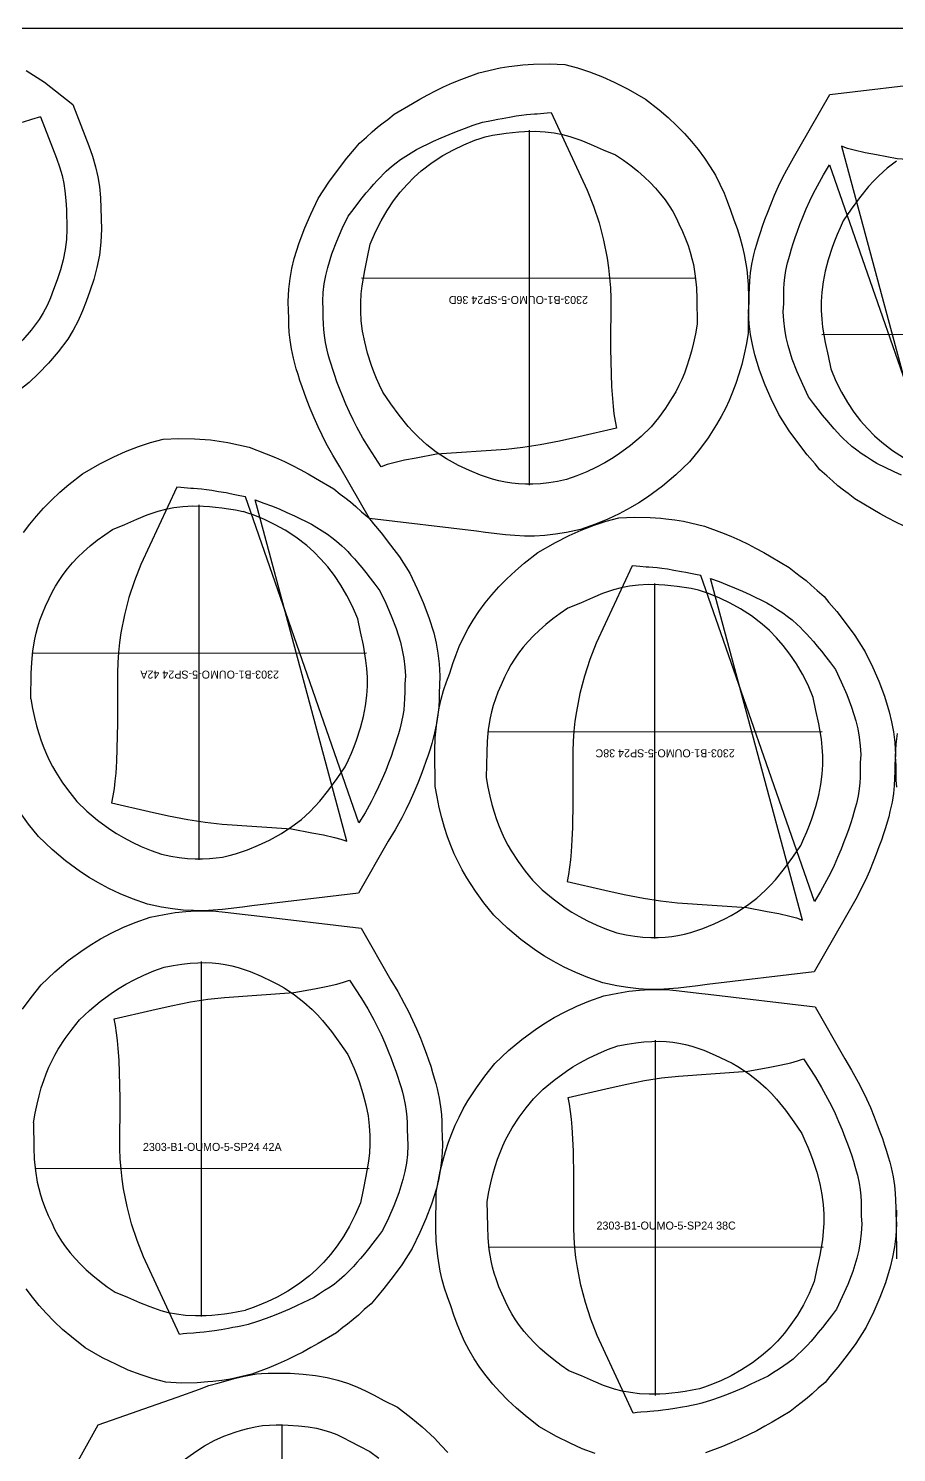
# Model space of a CAD drawing. Header units: centimetres. Extents: x 0 to 378, y 0 to 141.
# Drawn here: x 172.2 to 222.3, y 54.6 to 137 of the extents above; entities that cross this region are included whole.
import ezdxf
from ezdxf.enums import TextEntityAlignment as Align

# ---------------------------------------------------------------- set-up
doc = ezdxf.new("R2010")
doc.units = ezdxf.units.CM

msp = doc.modelspace()

# ---------------------------------------------------------------- linework, layer by layer
at = {"layer": 'T001L001'}
for points in [[(0, 0), (377.680214, 0), (377.680214, 136.999978), (0, 136.999978), (0, 0)], [(172.024037, 134.576818), (173.075597, 133.885938), (174.708817, 132.603238), (175.640997, 130.208018), (175.856897, 129.603498), (176.034697, 128.991358), (176.161697, 128.407158), (176.250597, 127.850898), (176.314097, 127.198118), (176.342037, 126.601218), (176.375057, 125.384558), (176.344577, 124.632718), (176.250597, 123.880878), (176.108357, 123.162058), (175.925477, 122.476258), (175.709577, 121.808238), (175.483517, 121.198638), (175.285397, 120.655078), (175.028857, 120.081038), (174.739297, 119.542558), (174.421797, 119.029478), (173.878237, 118.292878), (173.304197, 117.629938), (172.732697, 117.040658), (172.184057, 116.507258), (171.381417, 115.869718)], [(213.776557, 119.367298), (213.669877, 118.765318), (213.540337, 118.148098), (213.395557, 117.558818), (213.235537, 116.997478), (213.060277, 116.464078), (212.869777, 115.956078), (212.669117, 115.473478), (212.455757, 115.013738), (212.211917, 114.543838), (211.945217, 114.079018), (211.447377, 113.309398), (210.954617, 112.641378), (210.375497, 111.917478), (209.585557, 111.163098), (208.815937, 110.512858), (207.952337, 109.877858), (207.451957, 109.552738), (206.946497, 109.253018), (206.316577, 108.917738), (205.648557, 108.600238), (204.947517, 108.310678), (204.076297, 107.998258), (203.266037, 107.835698), (202.628497, 107.734098), (202.013817, 107.668058), (201.414377, 107.629958), (201.183237, 107.629958), (200.835257, 107.624878), (200.273917, 107.650278), (199.732897, 107.701078), (198.584817, 107.838238), (198.051417, 107.901738), (191.869057, 108.638338), (190.154557, 111.640618), (189.758317, 112.301018), (189.374777, 112.991898), (189.133477, 113.464338), (188.899797, 113.952018), (188.668657, 114.465098), (188.445137, 115.001038), (188.269877, 115.453158), (188.114937, 115.869718), (187.975237, 116.260878), (187.850777, 116.629178), (187.739017, 116.977158), (187.639957, 117.307358), (187.553597, 117.617238), (187.474857, 117.927118), (187.360557, 118.465598), (187.279277, 118.965978), (187.233557, 119.418098), (187.210697, 119.821958), (187.203077, 120.261378), (187.195457, 120.657618), (187.162437, 121.208798), (187.203077, 121.909838), (187.279277, 122.524518), (187.385957, 123.116338), (187.523117, 123.697998), (187.799977, 124.604778), (188.130177, 125.458218), (188.478157, 126.250698), (188.912497, 127.167638), (189.514477, 128.107438), (190.017397, 128.785618), (190.555877, 129.486658), (191.010537, 130.017518), (191.284857, 130.370578), (191.696337, 130.703318), (192.026537, 131.018278), (192.333877, 131.282438), (192.661537, 131.541518), (192.925697, 131.739638), (193.301617, 132.046978), (194.353177, 132.661658), (194.779897, 132.905498), (195.244717, 133.162038), (195.681597, 133.385558), (196.156577, 133.616698), (196.674737, 133.845298), (197.215757, 134.071358), (198.201277, 134.442198), (199.423017, 134.729218), (199.925937, 134.802878), (200.439017, 134.866378), (200.736197, 134.889238), (201.353417, 134.940038), (202.272897, 134.955278), (203.161897, 134.912098), (203.893417, 134.719058), (204.586837, 134.487918), (205.343757, 134.205978), (206.019397, 133.891018), (206.822037, 133.489698), (207.838037, 132.913118), (208.627977, 132.285738), (209.135977, 131.846318), (209.626197, 131.389118), (210.091017, 130.914138), (210.499957, 130.462018), (210.883497, 129.992118), (211.244177, 129.504438), (211.579457, 129.001518), (211.871557, 128.503678), (212.138257, 127.993138), (212.377017, 127.467358), (212.557357, 126.999998), (212.752937, 126.479298), (212.935817, 125.935738), (213.126317, 125.420118), (213.288877, 124.917198), (213.423497, 124.426978), (213.540337, 123.924058), (213.687657, 123.055378), (213.766397, 122.189238), (213.794337, 121.432318), (213.776557, 119.367298)], [(222.780857, 108.206538), (222.305877, 108.435138), (221.868997, 108.661198), (221.406717, 108.915198), (220.979997, 109.161578), (219.928437, 109.776258), (219.549977, 110.081058), (219.288357, 110.281718), (218.960697, 110.540798), (218.653357, 110.802418), (218.320617, 111.119918), (217.909137, 111.452658), (217.634817, 111.805718), (217.182697, 112.336578), (216.641677, 113.037618), (216.138757, 113.715798), (215.539317, 114.653058), (215.104977, 115.569998), (214.754457, 116.362478), (214.426797, 117.218458), (214.149937, 118.122698), (214.010237, 118.706898), (213.903557, 119.298718), (213.829897, 119.913398), (213.789257, 120.611898), (213.822277, 121.165618), (213.827357, 121.561858), (213.834977, 122.001278), (213.857837, 122.405138), (213.906097, 122.857258), (213.984837, 123.357638), (214.101677, 123.896118), (214.177877, 124.203458), (214.264237, 124.515878), (214.363297, 124.846078), (214.475057, 125.194058), (214.599517, 125.562358), (214.739217, 125.953518), (214.896697, 126.370078), (215.071957, 126.822198), (215.295477, 127.358138), (215.524077, 127.868678), (215.760297, 128.358898), (216.001597, 128.828798), (216.385137, 129.522218), (216.778837, 130.182618), (218.493337, 133.184898), (224.678237, 133.921498)], [(172.844457, 131.879338), (172.331377, 131.732018), (171.851317, 131.584698), (171.254417, 131.417058), (170.771817, 131.310378), (170.505117, 131.264658), (170.218097, 131.226558), (169.903137, 131.190998), (169.560237, 131.165598), (169.186857, 131.147818), (168.775377, 131.137658), (168.076877, 131.196078), (167.388537, 131.231638), (166.098218, 131.292598), (165.328598, 131.371338), (164.533578, 131.508498), (163.832538, 131.630418), (163.156898, 131.772658), (162.559998, 131.919978), (161.985958, 132.072378), (161.020758, 132.344158)], [(172.844457, 131.879338), (173.766477, 129.504438), (173.954437, 128.986278), (174.094137, 128.498598), (174.195737, 128.036318), (174.264317, 127.596898), (174.317657, 127.053338), (174.343057, 126.527558), (174.373537, 125.397258), (174.350677, 124.795278), (174.277017, 124.200918), (174.160177, 123.616718), (174.005237, 123.042678), (173.817277, 122.463558), (173.606457, 121.886978), (173.431197, 121.409458), (173.230537, 120.962418), (173.007017, 120.545858), (172.763177, 120.152158), (172.316137, 119.542558), (171.828457, 118.981218), (171.315377, 118.452898), (170.789597, 117.939818)], [(198.412097, 131.571998), (198.727057, 131.638038), (199.016617, 131.696458), (199.285857, 131.752338), (199.534777, 131.798058), (199.974197, 131.876798), (200.347577, 131.937758), (200.667617, 131.980938), (200.944477, 132.013958), (201.190857, 132.036818), (201.416917, 132.054598), (201.569317, 132.067298), (201.947777, 132.095238), (202.153517, 132.113018), (202.379577, 132.138418)], [(202.379577, 132.138418), (204.459837, 127.652778), (204.828137, 126.712978), (205.145637, 125.747778), (205.409797, 124.744478), (205.612997, 123.713238), (205.694277, 123.146818), (205.757777, 122.572778), (205.798417, 121.991118), (205.818737, 121.399298), (205.813657, 118.485918), (205.839057, 116.992398), (205.869537, 116.276118), (205.915257, 115.590318), (205.958437, 115.130578), (206.009237, 114.691158), (206.075277, 114.269518), (206.148937, 113.870738)], [(192.544697, 111.640618), (191.848737, 112.704878), (191.490597, 113.299238), (191.140077, 113.931698), (190.924177, 114.353338), (190.713357, 114.795298), (190.505077, 115.260118), (190.301877, 115.747798), (190.139317, 116.166898), (189.991997, 116.555518), (189.862457, 116.918738), (189.748157, 117.256558), (189.649097, 117.568978), (189.562737, 117.861078), (189.486537, 118.130318), (189.423037, 118.381778), (189.326517, 118.833898), (189.263017, 119.227598), (189.227457, 119.575578), (189.209677, 119.895618), (189.202057, 120.294398), (189.194437, 120.733818), (189.166497, 121.211338), (189.196977, 121.729498), (189.257937, 122.227338), (189.344297, 122.709938), (189.453517, 123.174758), (189.692277, 123.951998), (189.979297, 124.696218), (190.296797, 125.420118), (190.634617, 126.131318), (190.921637, 126.514858), (191.190877, 126.867918), (191.444877, 127.190498), (191.683637, 127.482598), (191.907157, 127.749298), (192.117977, 127.990598), (192.313557, 128.209038), (192.498977, 128.404618), (192.674237, 128.582418), (192.839337, 128.739898), (193.141597, 129.011678), (193.418457, 129.227578), (193.672457, 129.410458), (193.982337, 129.608578), (194.279517, 129.796538), (194.589397, 130.004818), (195.579997, 130.472178), (196.014337, 130.672838), (196.471537, 130.873498), (196.895717, 131.046218), (197.355457, 131.221478), (197.858377, 131.396738), (198.412097, 131.571998)], [(198.551797, 130.736338), (198.981057, 130.820158), (199.387457, 130.888738), (199.776077, 130.944618), (200.146917, 130.987798), (200.497437, 131.020818), (200.835257, 131.041138), (201.457557, 131.048758), (202.026517, 131.020818), (202.544677, 130.957318), (203.022197, 130.865878), (203.461617, 130.751578), (204.096617, 130.535678), (204.685897, 130.289298), (205.381857, 129.981958), (206.100677, 129.689858), (206.550257, 129.379978), (206.979517, 129.062478), (207.385917, 128.734818), (207.769457, 128.394458), (208.097117, 128.079498), (208.406997, 127.754378), (208.694017, 127.421638), (208.960717, 127.076198), (209.191857, 126.743458), (209.402677, 126.403098), (209.595717, 126.050038), (209.765897, 125.689358), (209.969097, 125.252478), (210.144357, 124.833378), (210.291677, 124.437138), (210.413597, 124.053598), (210.515197, 123.687838), (210.599017, 123.334778), (210.710777, 122.666758), (210.771737, 121.996198), (210.797137, 121.351038), (210.822537, 119.890538)], [(201.099417, 131.114798), (201.099417, 110.566198)], [(195.722237, 112.491518), (195.178677, 112.910618), (194.696077, 113.344958), (194.391277, 113.654838), (194.104257, 113.972338), (193.583557, 114.617498), (193.103497, 115.282978), (192.641217, 115.953538), (192.453257, 116.359938), (192.283077, 116.751098), (192.130677, 117.132098), (191.993517, 117.500398), (191.764917, 118.203978), (191.594737, 118.866918), (191.472817, 119.486678), (191.399157, 120.073418), (191.366137, 120.627138), (191.366137, 121.150378), (191.394077, 121.640598), (191.444877, 122.110498), (191.594737, 122.994418), (191.759837, 123.769118), (191.917317, 124.520958), (192.217037, 125.224538), (192.542157, 125.877318), (192.892677, 126.474218), (193.260977, 127.020318), (193.644517, 127.520698), (194.043297, 127.975358), (194.452237, 128.386838), (194.868797, 128.757678), (195.491097, 129.237738), (196.113397, 129.644138), (196.725537, 129.984498), (197.317357, 130.266438), (197.962517, 130.530598), (198.264777, 130.639818), (198.551797, 130.736338)], [(232.775757, 127.949958), (230.598977, 128.450338), (229.478837, 128.699258), (228.363777, 128.920238), (227.370637, 129.077718), (226.392737, 129.184398), (222.379537, 129.458718), (221.195897, 129.682238), (220.525337, 129.811778), (219.897957, 129.954018), (219.511877, 130.060698), (219.168977, 130.180078)], [(219.168977, 130.180078), (224.482657, 110.426498)], [(222.638617, 111.150398), (222.204277, 111.351058), (221.213677, 111.818418), (220.906337, 112.026698), (220.606617, 112.212118), (220.299277, 112.412778), (220.042737, 112.593118), (219.768417, 112.811558), (219.463617, 113.080798), (219.298517, 113.240818), (219.123257, 113.416078), (218.940377, 113.614198), (218.742257, 113.832638), (218.531437, 114.073938), (218.310457, 114.338098), (218.071697, 114.632738), (217.817697, 114.955318), (217.548457, 115.305838), (217.258897, 115.691918), (216.923617, 116.403118), (216.603577, 117.124478), (216.319097, 117.871238), (216.080337, 118.648478), (215.971117, 119.113298), (215.882217, 119.595898), (215.823797, 120.093738), (215.790777, 120.611898), (215.821257, 121.089418), (215.828877, 121.528838), (215.833957, 121.927618), (215.851737, 122.245118), (215.889837, 122.595638), (215.950797, 122.989338), (216.049857, 123.441458), (216.113357, 123.692918), (216.187017, 123.962158), (216.273377, 124.254258), (216.374977, 124.566678), (216.489277, 124.904498), (216.618817, 125.267718), (216.763597, 125.656338), (216.926157, 126.075438), (217.129357, 126.563118), (217.337637, 127.027938), (217.550997, 127.467358), (217.766897, 127.888998), (218.117417, 128.523998), (218.475557, 129.118358), (225.038917, 110.251238)], [(222.346517, 129.329178), (221.805497, 128.912618), (221.322897, 128.478278), (221.015557, 128.168398), (220.731077, 127.850898), (220.210377, 127.205738), (219.727777, 126.540258), (219.268037, 125.869698), (219.080077, 125.463298), (218.909897, 125.069598), (218.754957, 124.688598), (218.617797, 124.320298), (218.391737, 123.616718), (218.219017, 122.956318), (218.099637, 122.334018), (218.023437, 121.749818), (217.990417, 121.196098), (217.990417, 120.672858), (218.018357, 120.182638), (218.071697, 119.712738), (218.221557, 118.828818), (218.386657, 118.054118), (218.541597, 117.302278), (218.841317, 116.596158), (219.168977, 115.945918), (219.516957, 115.349018), (219.885257, 114.802918), (220.271337, 114.302538), (220.670117, 113.847878), (221.076517, 113.436398), (221.493077, 113.065558), (222.117917, 112.582958), (222.740217, 112.176558)], [(210.738717, 122.524518), (191.404237, 122.544838)], [(210.822537, 119.890538), (210.723477, 119.334278), (210.614257, 118.816118), (210.494877, 118.330978), (210.365337, 117.876318), (210.228177, 117.452138), (210.078317, 117.055898), (209.923377, 116.685058), (209.760817, 116.337078), (209.575397, 115.976398), (209.382357, 115.638578), (208.981037, 115.018818), (208.574637, 114.467638), (208.158077, 113.946938), (207.581497, 113.395758), (206.959197, 112.869978), (206.247997, 112.349278), (205.869537, 112.102898), (205.473297, 111.866678), (204.965297, 111.597438), (204.431897, 111.343438), (203.868017, 111.109758), (203.268577, 110.896398), (202.737717, 110.787178), (202.234797, 110.708438), (201.759817, 110.657638), (201.310237, 110.629698), (200.886057, 110.627158), (200.482197, 110.644938), (200.101197, 110.680498), (199.735437, 110.736378), (199.351897, 110.815118), (198.986137, 110.911638), (198.295257, 111.145318), (197.647557, 111.419638), (197.020177, 111.714278), (196.664577, 111.899698), (196.331837, 112.092738), (195.722237, 112.491518)], [(237.362996, 119.298718), (218.028517, 119.278398)], [(206.148937, 113.870738), (203.974697, 113.372898), (202.852017, 113.123978), (201.739497, 112.902998), (200.743817, 112.742978), (199.768457, 112.638838), (195.755257, 112.361978), (194.571617, 112.140998), (193.901057, 112.011458), (193.271137, 111.869218), (192.887597, 111.762538), (192.544697, 111.640618)], [(171.866557, 107.825538), (172.227237, 108.313218), (172.613317, 108.780578), (173.019717, 109.235238), (173.484537, 109.710218), (173.974757, 110.167418), (174.485297, 110.606838), (175.272697, 111.231678), (176.288697, 111.808258), (177.091337, 112.209578), (177.766977, 112.524538), (178.523897, 112.806478), (179.217317, 113.040158), (179.948837, 113.230658), (180.837837, 113.276378), (181.757317, 113.258598), (182.374537, 113.210338), (182.671717, 113.187478), (183.184797, 113.123978), (183.687717, 113.047778), (184.909457, 112.763298), (185.894977, 112.389918), (186.435997, 112.166398), (186.954157, 111.935258), (187.429137, 111.706658), (187.866017, 111.480598), (188.330837, 111.226598), (188.757557, 110.980218), (189.809117, 110.365538), (190.185037, 110.060738), (190.449197, 109.860078), (190.776857, 109.603538), (191.084197, 109.339378), (191.416937, 109.024418), (191.825877, 108.691678), (192.102737, 108.338618), (192.554857, 107.805218), (193.093337, 107.104178), (193.598797, 106.425998), (194.198237, 105.488738), (194.632577, 104.571798), (194.980557, 103.779318), (195.310757, 102.923338), (195.587617, 102.019098), (195.724777, 101.437438), (195.831457, 100.845618), (195.907657, 100.228398), (195.948297, 99.529899), (195.915277, 98.976179), (195.907657, 98.579939), (195.900037, 98.140519), (195.877177, 97.736659), (195.831457, 97.284539), (195.750177, 96.786699), (195.635877, 96.245679), (195.557137, 95.938339), (195.470777, 95.625919), (195.371717, 95.295719), (195.262497, 94.947739), (195.135497, 94.579439), (194.995797, 94.188279), (194.840857, 93.774259), (194.665597, 93.319599), (194.442077, 92.783659), (194.210937, 92.273119), (193.977257, 91.782899), (193.735957, 91.312999), (193.352417, 90.619579), (192.956177, 89.961719), (191.241677, 86.956899), (185.059317, 86.222839), (184.525917, 86.159339), (183.377837, 86.022179), (182.836817, 85.968839), (182.275477, 85.945979), (181.927497, 85.948519), (181.696357, 85.951059), (181.099457, 85.986619), (180.482237, 86.055199), (179.847237, 86.154259), (179.034437, 86.316819), (178.163217, 86.629239), (177.462177, 86.921339), (176.794157, 87.236299), (176.164237, 87.574119), (175.658777, 87.873839), (175.158397, 88.198959), (174.294797, 88.831419), (173.525177, 89.481659), (172.735237, 90.236039), (172.156117, 90.959939), (171.663357, 91.630499)], [(180.731157, 110.459518), (178.650897, 105.973878), (178.282597, 105.031538), (177.965097, 104.068878), (177.700937, 103.063038), (177.497737, 102.031798), (177.416457, 101.467918), (177.355497, 100.893878), (177.312317, 100.309678), (177.291997, 99.717859), (177.297077, 96.807019), (177.271677, 95.313499), (177.241197, 94.597219), (177.195477, 93.908879), (177.152297, 93.451679), (177.101497, 93.009719), (177.037997, 92.590619), (176.961797, 92.191839)], [(184.698637, 109.893098), (184.383677, 109.959138), (184.094117, 110.017558), (183.824877, 110.070898), (183.575957, 110.119158), (183.136537, 110.195358), (182.763157, 110.256318), (182.443117, 110.302038), (182.166257, 110.332518), (181.919877, 110.357918), (181.693817, 110.375698), (181.541417, 110.385858), (181.162957, 110.413798), (180.957217, 110.434118), (180.731157, 110.459518)], [(190.566037, 89.961719), (185.252357, 109.715298), (185.755277, 109.540038), (186.215017, 109.367318), (186.639197, 109.194598), (187.096397, 108.991398), (187.530737, 108.790738), (188.523877, 108.323378), (188.831217, 108.117638), (189.128397, 107.929678), (189.438277, 107.729018), (189.692277, 107.548678), (189.969137, 107.330238), (190.271397, 107.060998), (190.436497, 106.900978), (190.611757, 106.725718), (190.797177, 106.530138), (190.995297, 106.311698), (191.203577, 106.070398), (191.427097, 105.803698), (191.665857, 105.509058), (191.919857, 105.189018), (192.189097, 104.835958), (192.476117, 104.449878), (192.813937, 103.741218), (193.131437, 103.017318), (193.418457, 102.270558), (193.657217, 101.495858), (193.766437, 101.028498), (193.852797, 100.545898), (193.913757, 100.048058), (193.944237, 99.529899), (193.916297, 99.054919), (193.908677, 98.615499), (193.901057, 98.214179), (193.883277, 97.896679), (193.847717, 97.546159), (193.784217, 97.152459), (193.687697, 96.700339), (193.624197, 96.448879), (193.550537, 96.179639), (193.461637, 95.887539), (193.362577, 95.575119), (193.248277, 95.237299), (193.118737, 94.876619), (192.971417, 94.485459), (192.808857, 94.066359), (192.605657, 93.578679), (192.397377, 93.116399), (192.186557, 92.674439), (191.970657, 92.252799), (191.620137, 91.620339), (191.261997, 91.023439), (184.698637, 109.893098)], [(172.288197, 98.209099), (172.316137, 99.669599), (172.338997, 100.314758), (172.399957, 100.987858), (172.514257, 101.655878), (172.595537, 102.008938), (172.697137, 102.374698), (172.819057, 102.755698), (172.968917, 103.154478), (173.141637, 103.571038), (173.344837, 104.007918), (173.517557, 104.371138), (173.708057, 104.721658), (173.918877, 105.064558), (174.150017, 105.397298), (174.416717, 105.740198), (174.706277, 106.075478), (175.013617, 106.400598), (175.341277, 106.715558), (175.724817, 107.053378), (176.131217, 107.381038), (176.560477, 107.701078), (177.010057, 108.008418), (177.728877, 108.300518), (178.424837, 108.610398), (179.014117, 108.854238), (179.649117, 109.070138), (180.088537, 109.186978), (180.566057, 109.278418), (181.084217, 109.339378), (181.653177, 109.369858), (182.275477, 109.359698), (182.613297, 109.339378), (182.963817, 109.308898), (183.334657, 109.265718), (183.723277, 109.209838), (184.129677, 109.141258), (184.558937, 109.057438)], [(182.011317, 109.433358), (182.011317, 88.887299)], [(187.388497, 90.812619), (187.932057, 91.229179), (188.414657, 91.663519), (188.719457, 91.975939), (189.006477, 92.290899), (189.527177, 92.938599), (190.007237, 93.601539), (190.469517, 94.272099), (190.657477, 94.678499), (190.827657, 95.072199), (190.980057, 95.453199), (191.117217, 95.821499), (191.345817, 96.525079), (191.515997, 97.185479), (191.637917, 97.807779), (191.711577, 98.391979), (191.747137, 98.945699), (191.747137, 99.468939), (191.716657, 99.961698), (191.665857, 100.429058), (191.515997, 101.315518), (191.350897, 102.087678), (191.195957, 102.839518), (190.893697, 103.545638), (190.568577, 104.195878), (190.218057, 104.792778), (189.849757, 105.341418), (189.466217, 105.839258), (189.067437, 106.293918), (188.658497, 106.705398), (188.244477, 107.076238), (187.619637, 107.558838), (186.997337, 107.965238), (186.385197, 108.305598), (185.793377, 108.584998), (185.148217, 108.849158), (184.845957, 108.958378), (184.558937, 109.057438)], [(195.668897, 93.134179), (195.648577, 95.199199), (195.676517, 95.956119), (195.757797, 96.822259), (195.902577, 97.690939), (196.019417, 98.193859), (196.156577, 98.684079), (196.319137, 99.186999), (196.509637, 99.702619), (196.692517, 100.246178), (196.885557, 100.766878), (197.065897, 101.234238), (197.304657, 101.760018), (197.571357, 102.270558), (197.865997, 102.768398), (198.201277, 103.271318), (198.561957, 103.758998), (198.945497, 104.228898), (199.351897, 104.681018), (199.819257, 105.155998), (200.309477, 105.613198), (200.817477, 106.052618), (201.607417, 106.679998), (202.623417, 107.256578), (203.426057, 107.657898), (204.101697, 107.972858), (204.858617, 108.254798), (205.552037, 108.485938), (206.281017, 108.678978), (207.172557, 108.722158), (208.092037, 108.706918), (208.709257, 108.656118), (209.006437, 108.633258), (209.519517, 108.569758), (210.022437, 108.496098), (211.244177, 108.209078), (212.227157, 107.838238), (212.770717, 107.612178), (213.288877, 107.383578), (213.763857, 107.152438), (214.200737, 106.928918), (214.665557, 106.672378), (215.089737, 106.428538), (216.141297, 105.813858), (216.519757, 105.506518), (216.781377, 105.308398), (217.111577, 105.049318), (217.418917, 104.785158), (217.749117, 104.470198), (218.160597, 104.137458), (218.434917, 103.784398), (218.889577, 103.253538), (219.428057, 102.552498), (219.930977, 101.874318), (220.532957, 100.934518), (220.967297, 100.017578), (221.315277, 99.225099), (221.642937, 98.371659), (221.922337, 97.464879), (222.059497, 96.883219), (222.166177, 96.291399), (222.239837, 95.676719), (222.283017, 94.975679), (222.247457, 94.424499), (222.242377, 94.028259), (222.234757, 93.588839), (222.211897, 93.184979), (222.163637, 92.732859), (222.084897, 92.232479), (221.968057, 91.693999), (221.891857, 91.384119), (221.805497, 91.074239), (221.706437, 90.744039), (221.594677, 90.396059), (221.470217, 90.027759), (221.330517, 89.636599), (221.175577, 89.220039), (220.997777, 88.767919), (220.774257, 88.231979), (220.545657, 87.718899), (220.309437, 87.231219), (220.068137, 86.758779), (219.687137, 86.067899), (219.290897, 85.407499), (217.576397, 82.405219), (211.391497, 81.668619), (210.860637, 81.605119), (209.712557, 81.467959), (209.171537, 81.417159), (208.610197, 81.391759), (208.259677, 81.396839), (208.031077, 81.396839), (207.431637, 81.434939), (206.814417, 81.500979), (206.179417, 81.602579), (205.369157, 81.765139), (204.495397, 82.077559), (203.794357, 82.367119), (203.128877, 82.684619), (202.498957, 83.019899), (201.993497, 83.319619), (201.493117, 83.644739), (200.626977, 84.279739), (199.857357, 84.929979), (199.067417, 85.684359), (198.490837, 86.408259), (197.995537, 87.076279), (197.497697, 87.845899), (197.230997, 88.310719), (196.989697, 88.780619), (196.776337, 89.240359), (196.573137, 89.722959), (196.385177, 90.230959), (196.209917, 90.764359), (196.049897, 91.325699), (195.905117, 91.914979), (195.775577, 92.532199), (195.668897, 93.134179)], [(207.065877, 105.905298), (204.983077, 101.419658), (204.617317, 100.479858), (204.299817, 99.514659), (204.035657, 98.511359), (203.832457, 97.480119), (203.751177, 96.913699), (203.687677, 96.339659), (203.647037, 95.757999), (203.626717, 95.166179), (203.631797, 92.252799), (203.606397, 90.759279), (203.575917, 90.042999), (203.530197, 89.357199), (203.487017, 88.897459), (203.433677, 88.458039), (203.370177, 88.036399), (203.293977, 87.637619)], [(211.030817, 105.338878), (210.718397, 105.404918), (210.426297, 105.463338), (210.159597, 105.519218), (209.910677, 105.564938), (209.471257, 105.643678), (209.097877, 105.704638), (208.777837, 105.747818), (208.500977, 105.780838), (208.254597, 105.803698), (208.028537, 105.821478), (207.873597, 105.834178), (207.497677, 105.862118), (207.291937, 105.879898), (207.065877, 105.905298)], [(210.893657, 104.503218), (210.464397, 104.587038), (210.057997, 104.655618), (209.669377, 104.711498), (209.298537, 104.754678), (208.945477, 104.787698), (208.610197, 104.808018), (207.985357, 104.815638), (207.418937, 104.787698), (206.898237, 104.724198), (206.423257, 104.632758), (205.981297, 104.518458), (205.348837, 104.302558), (204.757017, 104.056178), (204.063597, 103.748838), (203.342237, 103.456738), (202.892657, 103.146858), (202.465937, 102.829358), (202.059537, 102.501698), (201.673457, 102.161338), (201.345797, 101.846378), (201.038457, 101.521258), (200.751437, 101.188518), (200.484737, 100.843078), (200.253597, 100.510338), (200.042777, 100.169978), (199.849737, 99.816919), (199.679557, 99.456239), (199.476357, 99.019359), (199.301097, 98.600259), (199.153777, 98.204019), (199.029317, 97.820479), (198.927717, 97.454719), (198.846437, 97.101659), (198.734677, 96.433639), (198.671177, 95.763079), (198.648317, 95.117919), (198.622917, 93.657419)], [(208.346037, 104.881678), (208.346037, 84.333079)], [(216.900757, 85.407499), (211.587077, 105.163618), (212.089997, 104.988358), (212.549737, 104.813098), (212.971377, 104.640378), (213.431117, 104.439718), (213.865457, 104.239058), (214.856057, 103.771698), (215.165937, 103.563418), (215.463117, 103.375458), (215.770457, 103.177338), (216.026997, 102.994458), (216.303857, 102.778558), (216.606117, 102.506778), (216.771217, 102.349298), (216.946477, 102.171498), (217.131897, 101.975918), (217.327477, 101.757478), (217.538297, 101.516178), (217.761817, 101.249478), (217.998037, 100.957378), (218.252037, 100.634798), (218.523817, 100.281738), (218.810837, 99.898198), (219.146117, 99.186999), (219.466157, 98.463099), (219.750637, 97.718879), (219.989397, 96.941639), (220.101157, 96.476819), (220.187517, 95.994219), (220.248477, 95.496379), (220.278957, 94.978219), (220.248477, 94.500699), (220.243397, 94.061279), (220.235777, 93.662499), (220.217997, 93.342459), (220.179897, 92.994479), (220.118937, 92.600779), (220.022417, 92.148659), (219.958917, 91.897199), (219.882717, 91.627959), (219.796357, 91.335859), (219.694757, 91.023439), (219.580457, 90.685619), (219.450917, 90.322399), (219.306137, 89.933779), (219.143577, 89.514679), (218.940377, 89.026999), (218.732097, 88.562179), (218.518737, 88.120219), (218.302837, 87.698579), (217.952317, 87.066119), (217.596717, 86.471759), (211.030817, 105.338878)], [(213.723217, 86.258399), (214.264237, 86.677499), (214.746837, 87.111839), (215.054177, 87.421719), (215.338657, 87.739219), (215.861897, 88.384379), (216.341957, 89.049859), (216.804237, 89.720419), (216.992197, 90.126819), (217.162377, 90.517979), (217.314777, 90.898979), (217.451937, 91.267279), (217.680537, 91.970859), (217.850717, 92.633799), (217.970097, 93.253559), (218.046297, 93.840299), (218.079317, 94.394019), (218.079317, 94.917259), (218.051377, 95.407479), (218.000577, 95.877379), (217.848177, 96.761299), (217.683077, 97.535999), (217.528137, 98.287839), (217.228417, 98.991419), (216.900757, 99.644199), (216.552777, 100.241098), (216.184477, 100.787198), (215.798397, 101.287578), (215.402157, 101.742238), (214.993217, 102.153718), (214.576657, 102.524558), (213.954357, 103.004618), (213.329517, 103.411018), (212.719917, 103.751378), (212.128097, 104.033318), (211.480397, 104.297478), (211.178137, 104.406698), (210.893657, 104.503218)], [(172.372017, 100.845618), (191.706497, 100.865938)], [(172.288197, 98.209099), (172.387257, 97.655379), (172.496477, 97.134679), (172.615857, 96.649539), (172.745397, 96.197419), (172.885097, 95.773239), (173.032417, 95.376999), (173.187357, 95.003619), (173.349917, 94.655639), (173.535337, 94.297499), (173.728377, 93.959679), (174.129697, 93.339919), (174.536097, 92.788739), (174.952657, 92.265499), (175.531777, 91.714319), (176.151537, 91.191079), (176.862737, 90.667839), (177.241197, 90.423999), (177.639977, 90.187779), (178.145437, 89.915999), (178.678837, 89.664539), (179.242717, 89.428319), (179.842157, 89.214959), (180.375557, 89.108279), (180.875937, 89.029539), (181.350917, 88.976199), (181.800497, 88.950799), (182.224677, 88.945719), (182.628537, 88.963499), (183.009537, 89.001599), (183.375297, 89.054939), (183.758837, 89.133679), (184.124597, 89.230199), (184.815477, 89.466419), (185.463177, 89.740739), (186.090557, 90.035379), (186.446157, 90.220799), (186.778897, 90.413839), (187.388497, 90.812619)], [(198.706737, 96.291399), (218.041217, 96.311719)], [(222.354137, 93.090999), (222.331277, 93.494859), (222.323657, 93.934279), (222.316037, 94.330519), (222.283017, 94.884239), (222.323657, 95.582739), (222.399857, 96.197419)], [(198.622917, 93.657419), (198.719437, 93.101159), (198.828657, 92.582999), (198.950577, 92.097859), (199.080117, 91.643199), (199.217277, 91.219019), (199.364597, 90.822779), (199.519537, 90.451939), (199.682097, 90.103959), (199.867517, 89.743279), (200.060557, 89.405459), (200.461877, 88.785699), (200.870817, 88.234519), (201.287377, 87.713819), (201.863957, 87.162639), (202.486257, 86.636859), (203.194917, 86.116159), (203.575917, 85.869779), (203.972157, 85.633559), (204.477617, 85.364319), (205.013557, 85.110319), (205.577437, 84.876639), (206.176877, 84.663279), (206.707737, 84.554059), (207.210657, 84.475319), (207.685637, 84.424519), (208.135217, 84.396579), (208.559397, 84.394039), (208.963257, 84.411819), (209.344257, 84.447379), (209.707477, 84.503259), (210.093557, 84.581999), (210.459317, 84.678519), (211.150197, 84.912199), (211.797897, 85.186519), (212.422737, 85.481159), (212.778337, 85.666579), (213.113617, 85.859619), (213.723217, 86.258399)], [(176.961797, 92.191839), (179.136037, 91.693999), (180.258717, 91.442539), (181.371237, 91.221559), (182.366917, 91.064079), (183.344817, 90.957399), (187.355477, 90.683079), (188.539117, 90.459559), (189.209677, 90.330019), (189.839597, 90.187779), (190.223137, 90.081099), (190.566037, 89.961719)], [(203.293977, 87.637619), (205.470757, 87.139779), (206.593437, 86.890859), (207.705957, 86.669879), (208.699097, 86.509859), (209.676997, 86.405719), (213.690197, 86.128859), (214.873837, 85.907879), (215.544397, 85.778339), (216.174317, 85.636099), (216.557857, 85.529419), (216.900757, 85.407499)], [(171.813217, 80.258919), (172.308517, 80.929479), (172.885097, 81.653379), (173.675037, 82.407759), (174.444657, 83.057999), (175.308257, 83.690459), (175.808637, 84.015579), (176.314097, 84.317839), (176.944017, 84.653119), (177.612037, 84.968079), (178.313077, 85.260179), (179.184297, 85.572599), (179.997097, 85.735159), (180.632097, 85.834219), (181.249317, 85.902799), (181.846217, 85.938359), (182.077357, 85.940899), (182.425337, 85.943439), (182.986677, 85.920579), (183.527697, 85.867239), (184.678317, 85.730079), (185.209177, 85.669119), (191.391537, 84.932519), (193.106037, 81.930239), (193.502277, 81.269839), (193.885817, 80.576419), (194.127117, 80.106519), (194.360797, 79.616299), (194.591937, 79.105759), (194.815457, 78.569819), (194.990717, 78.117699), (195.145657, 77.701139), (195.285357, 77.309979), (195.412357, 76.941679), (195.524117, 76.593699), (195.620637, 76.263499), (195.706997, 75.951079), (195.785737, 75.643739), (195.902577, 75.105259), (195.981317, 74.604879), (196.027037, 74.152759), (196.049897, 73.748899), (196.057517, 73.309479), (196.065137, 72.913239), (196.098157, 72.359519), (196.057517, 71.661019), (195.981317, 71.046339), (195.874637, 70.454519), (195.737477, 69.870319), (195.460617, 68.966079), (195.132957, 68.110099), (194.782437, 67.317619), (194.348097, 66.400679), (193.748657, 65.463419), (193.243197, 64.785239), (192.704717, 64.084199), (192.252597, 63.553339), (191.975737, 63.200279), (191.566797, 62.867539), (191.234057, 62.550039), (190.926717, 62.288419), (190.599057, 62.029339), (190.334897, 61.828679), (189.958977, 61.523879), (188.907417, 60.909199), (188.480697, 60.662819), (188.018417, 60.408819), (187.578997, 60.182759), (187.104017, 59.954159), (186.588397, 59.723019), (186.044837, 59.499499), (185.059317, 59.126119), (183.840117, 58.841639), (183.334657, 58.765439), (182.821577, 58.704479), (182.524397, 58.679079), (181.907177, 58.630819), (180.987697, 58.615579), (180.098697, 58.658759), (179.367177, 58.849259), (178.673757, 59.082939), (177.919377, 59.364879), (177.241197, 59.679839), (176.438557, 60.081159), (175.422557, 60.657739), (174.635157, 61.285119), (174.124617, 61.721999), (173.634397, 62.179199), (173.169577, 62.656719), (172.763177, 63.108839), (172.379637, 63.578739), (172.016417, 64.066419)], [(172.438057, 73.680319), (172.537117, 74.234039), (172.646337, 74.754739), (172.765717, 75.239879), (172.895257, 75.691999), (173.034957, 76.116179), (173.182277, 76.512419), (173.337217, 76.885799), (173.499777, 77.233779), (173.685197, 77.594459), (173.878237, 77.929739), (174.279557, 78.549499), (174.685957, 79.100679), (175.102517, 79.623919), (175.681637, 80.175099), (176.301397, 80.700879), (177.012597, 81.221579), (177.391057, 81.467959), (177.789837, 81.704179), (178.295297, 81.973419), (178.828697, 82.224879), (179.395117, 82.461099), (179.992017, 82.674459), (180.525417, 82.781139), (181.025797, 82.859879), (181.500777, 82.913219), (181.950357, 82.938619), (182.374537, 82.943699), (182.778397, 82.925919), (183.161937, 82.890359), (183.525157, 82.834479), (183.908697, 82.755739), (184.276997, 82.659219), (184.965337, 82.422999), (185.613037, 82.151219), (186.240417, 81.856579), (186.596017, 81.668619), (186.928757, 81.478119), (187.540897, 81.076799)], [(182.163717, 62.456059), (182.163717, 83.002119)], [(177.111657, 79.697579), (179.285897, 80.197959), (180.408577, 80.446879), (181.521097, 80.667859), (182.516777, 80.825339), (183.494677, 80.932019), (187.505337, 81.206339), (188.688977, 81.429859), (189.359537, 81.559399), (189.989457, 81.701639), (190.372997, 81.808319), (190.715897, 81.927699)], [(190.715897, 81.927699), (191.411857, 80.865979), (191.769997, 80.271619), (192.120517, 79.636619), (192.336417, 79.214979), (192.547237, 78.775559), (192.755517, 78.310739), (192.958717, 77.823059), (193.121277, 77.403959), (193.268597, 77.015339), (193.398137, 76.652119), (193.512437, 76.314299), (193.611497, 76.001879), (193.700397, 75.709779), (193.774057, 75.440539), (193.837557, 75.189079), (193.934077, 74.736959), (193.997577, 74.343259), (194.033137, 73.992739), (194.050917, 73.675239), (194.058537, 73.276459), (194.066157, 72.837039), (194.094097, 72.359519), (194.063617, 71.841359), (194.002657, 71.343519), (193.916297, 70.860919), (193.807077, 70.396099), (193.568317, 69.618859), (193.281297, 68.872099), (192.963797, 68.150739), (192.625977, 67.439539), (192.338957, 67.053459), (192.069717, 66.702939), (191.815717, 66.380359), (191.576957, 66.085719), (191.353437, 65.821559), (191.145157, 65.580259), (190.947037, 65.361819), (190.761617, 65.163699), (190.586357, 64.988439), (190.423797, 64.828419), (190.118997, 64.559179), (189.842137, 64.340739), (189.588137, 64.160399), (189.278257, 63.959739), (188.981077, 63.774319), (188.673737, 63.566039), (187.680597, 63.098679), (187.246257, 62.898019), (186.789057, 62.697359), (186.364877, 62.522099), (185.905137, 62.349379), (185.402217, 62.174119), (184.848497, 61.998859)], [(187.540897, 81.076799), (188.081917, 80.660239), (188.564517, 80.225899), (188.869317, 79.916019), (189.156337, 79.598519), (189.677037, 78.953359), (190.157097, 78.287879), (190.619377, 77.617319), (190.807337, 77.210919), (190.977517, 76.817219), (191.129917, 76.436219), (191.267077, 76.067919), (191.495677, 75.364339), (191.668397, 74.703939), (191.787777, 74.081639), (191.861437, 73.497439), (191.896997, 72.943719), (191.896997, 72.420479), (191.866517, 71.930259), (191.815717, 71.460359), (191.665857, 70.576439), (191.500757, 69.801739), (191.345817, 69.049899), (191.043557, 68.343779), (190.718437, 67.693539), (190.370457, 67.096639), (189.999617, 66.550539), (189.616077, 66.050159), (189.217297, 65.595499), (188.808357, 65.184019), (188.394337, 64.813179), (187.769497, 64.330579), (187.147197, 63.924179), (186.535057, 63.583819), (185.945777, 63.304419), (185.298077, 63.040259), (184.995817, 62.931039), (184.708797, 62.831979)], [(195.727317, 69.649339), (195.833997, 70.251319), (195.963537, 70.868539), (196.108317, 71.457819), (196.268337, 72.019159), (196.443597, 72.552559), (196.631557, 73.060559), (196.834757, 73.543159), (197.048117, 74.002899), (197.291957, 74.472799), (197.556117, 74.937619), (198.053957, 75.704699), (198.549257, 76.375259), (199.128377, 77.099159), (199.915777, 77.853539), (200.685397, 78.503779), (201.551537, 79.138779), (202.051917, 79.463899), (202.557377, 79.763619), (203.187297, 80.098899), (203.855317, 80.416399), (204.553817, 80.705959), (205.427577, 81.018379), (206.237837, 81.180939), (206.872837, 81.282539), (207.490057, 81.348579), (208.089497, 81.384139), (208.318097, 81.386679), (208.668617, 81.389219), (209.229957, 81.366359), (209.770977, 81.313019), (210.919057, 81.178399), (211.449917, 81.114899), (217.634817, 80.378299), (219.349317, 77.376019), (219.745557, 76.715619), (220.126557, 76.024739), (220.370397, 75.552299), (220.604077, 75.064619), (220.832677, 74.551539), (221.056197, 74.015599), (221.233997, 73.563479), (221.388937, 73.146919), (221.528637, 72.755759), (221.653097, 72.387459), (221.764857, 72.039479), (221.863917, 71.709279), (221.950277, 71.396859), (222.029017, 71.089519), (222.143317, 70.551039), (222.222057, 70.050659), (222.270317, 69.598539), (222.293177, 69.194679), (222.300797, 68.755259), (222.305877, 68.359019), (222.341437, 67.807839), (222.298257, 67.106799), (222.224597, 66.492119), (222.117917, 65.900299), (221.980757, 65.316099), (221.701357, 64.411859), (221.373697, 63.555879), (221.025717, 62.763399), (220.591377, 61.848999), (219.989397, 60.909199), (219.486477, 60.231019), (218.947997, 59.529979), (218.493337, 58.999119), (218.219017, 58.646059), (217.807537, 58.313319), (217.477337, 57.995819), (217.169997, 57.734199), (216.839797, 57.475119), (216.578177, 57.276999), (216.202257, 56.969659), (215.150697, 56.354979), (214.723977, 56.111139), (214.259157, 55.854599), (213.822277, 55.628539), (213.347297, 55.399939), (212.829137, 55.168799), (212.288117, 54.945279), (211.302597, 54.574439)], [(180.881017, 61.429899), (178.800757, 65.915539), (178.432457, 66.857879), (178.114957, 67.820539), (177.850797, 68.826379), (177.647597, 69.857619), (177.566317, 70.421499), (177.505357, 70.995539), (177.462177, 71.579739), (177.441857, 72.171559), (177.446937, 75.082399), (177.421537, 76.578459), (177.391057, 77.292199), (177.345337, 77.980539), (177.302157, 78.437739), (177.251357, 78.879699), (177.187857, 79.298799), (177.111657, 79.697579)], [(198.681337, 69.126099), (198.777857, 69.682359), (198.887077, 70.200519), (199.008997, 70.685659), (199.138537, 71.137779), (199.275697, 71.564499), (199.423017, 71.960739), (199.577957, 72.331579), (199.740517, 72.679559), (199.925937, 73.040239), (200.118977, 73.375519), (200.522837, 73.995279), (200.929237, 74.548999), (201.345797, 75.069699), (201.922377, 75.620879), (202.544677, 76.146659), (203.255877, 76.667359), (203.634337, 76.913739), (204.030577, 77.149959), (204.536037, 77.419199), (205.071977, 77.673199), (205.635857, 77.906879), (206.235297, 78.120239), (206.766157, 78.229459), (207.269077, 78.308199), (207.744057, 78.358999), (208.193637, 78.386939), (208.617817, 78.389479), (209.021677, 78.371699), (209.402677, 78.336139), (209.765897, 78.280259), (210.151977, 78.201519), (210.517737, 78.104999), (211.208617, 77.871319), (211.856317, 77.596999), (212.483697, 77.302359), (212.836757, 77.116939), (213.172037, 76.923899), (213.781637, 76.525119)], [(208.404457, 57.901839), (208.404457, 78.450439)], [(203.352397, 75.145899), (205.529177, 75.643739), (206.651857, 75.892659), (207.764377, 76.113639), (208.757517, 76.273659), (209.735417, 76.377799), (213.748617, 76.652119), (214.932257, 76.875639), (215.602817, 77.005179), (216.232737, 77.147419), (216.616277, 77.254099), (216.959177, 77.376019)], [(216.959177, 77.376019), (217.655137, 76.311759), (218.010737, 75.717399), (218.361257, 75.082399), (218.577157, 74.663299), (218.790517, 74.221339), (218.998797, 73.756519), (219.201997, 73.268839), (219.364557, 72.849739), (219.509337, 72.461119), (219.638877, 72.097899), (219.753177, 71.760079), (219.854777, 71.447659), (219.941137, 71.155559), (220.017337, 70.886319), (220.080837, 70.634859), (220.177357, 70.182739), (220.238317, 69.789039), (220.276417, 69.441059), (220.294197, 69.121019), (220.301817, 68.722239), (220.306897, 68.282819), (220.337377, 67.805299), (220.306897, 67.287139), (220.245937, 66.789299), (220.159577, 66.306699), (220.047817, 65.841879), (219.811597, 65.064639), (219.524577, 64.317879), (219.207077, 63.596519), (218.869257, 62.885319), (218.582237, 62.501779), (218.310457, 62.148719), (218.056457, 61.826139), (217.820237, 61.534039), (217.596717, 61.267339), (217.385897, 61.026039), (217.190317, 60.807599), (217.004897, 60.609479), (216.829637, 60.434219), (216.664537, 60.276739), (216.362277, 60.004959), (216.085417, 59.786519), (215.831417, 59.606179), (215.521537, 59.405519), (215.224357, 59.220099), (214.914477, 59.011819), (213.923877, 58.544459), (213.489537, 58.343799), (213.029797, 58.143139), (212.608157, 57.967879), (212.148417, 57.795159), (211.645497, 57.619899), (211.089237, 57.444639)], [(213.781637, 76.525119), (214.322657, 76.106019), (214.805257, 75.671679), (215.112597, 75.361799), (215.399617, 75.044299), (215.920317, 74.399139), (216.400377, 73.733659), (216.862657, 73.063099), (217.050617, 72.656699), (217.220797, 72.265539), (217.373197, 71.884539), (217.510357, 71.516239), (217.738957, 70.810119), (217.909137, 70.149719), (218.028517, 69.529959), (218.104717, 68.943219), (218.137737, 68.389499), (218.137737, 67.866259), (218.109797, 67.376039), (218.058997, 66.906139), (217.906597, 66.022219), (217.741497, 65.247519), (217.586557, 64.495679), (217.286837, 63.792099), (216.959177, 63.139319), (216.611197, 62.542419), (216.242897, 61.996319), (215.859357, 61.495939), (215.460577, 61.041279), (215.051637, 60.629799), (214.635077, 60.258959), (214.012777, 59.778899), (213.390477, 59.369959), (212.778337, 59.032139), (212.186517, 58.750199), (211.541357, 58.486039), (211.236557, 58.376819), (210.952077, 58.277759)], [(207.124297, 56.878219), (205.041497, 61.363859), (204.675737, 62.303659), (204.358237, 63.266319), (204.094077, 64.272159), (203.890877, 65.303399), (203.809597, 65.869819), (203.746097, 66.441319), (203.705457, 67.025519), (203.685137, 67.617339), (203.690217, 70.528179), (203.664817, 72.024239), (203.634337, 72.740519), (203.588617, 73.426319), (203.545437, 73.886059), (203.492097, 74.325479), (203.428597, 74.747119), (203.352397, 75.145899)], [(172.438057, 73.680319), (172.465997, 72.219819), (172.488857, 71.574659), (172.549817, 70.901559), (172.664117, 70.233539), (172.745397, 69.880479), (172.846997, 69.514719), (172.968917, 69.133719), (173.118777, 68.734939), (173.291497, 68.318379), (173.494697, 67.881499), (173.667417, 67.520819), (173.857917, 67.167759), (174.068737, 66.824859), (174.302417, 66.492119), (174.566577, 66.149219), (174.856137, 65.813939), (175.163477, 65.491359), (175.491137, 65.173859), (175.874677, 64.836039), (176.281077, 64.508379), (176.710337, 64.190879), (177.159917, 63.880999), (177.878737, 63.588899), (178.574697, 63.279019), (179.166517, 63.035179), (179.798977, 62.819279), (180.238397, 62.702439), (180.715917, 62.610999), (181.234077, 62.550039), (181.803037, 62.519559), (182.427877, 62.529719), (182.763157, 62.550039), (183.113677, 62.580519), (183.484517, 62.623699), (183.873137, 62.682119), (184.282077, 62.750699), (184.708797, 62.831979)], [(172.524417, 71.046339), (191.856357, 71.026019)], [(204.917037, 54.528719), (204.160117, 54.810659), (203.484477, 55.125619), (202.681837, 55.526939), (201.665837, 56.103519), (200.875897, 56.730899), (200.367897, 57.167779), (199.877677, 57.627519), (199.410317, 58.102499), (199.003917, 58.554619), (198.620377, 59.024519), (198.259697, 59.512199), (197.924417, 60.015119), (197.629777, 60.512959), (197.363077, 61.023499), (197.124317, 61.549279), (196.946517, 62.016639), (196.750937, 62.537339), (196.568057, 63.080899), (196.377557, 63.596519), (196.214997, 64.099439), (196.077837, 64.589659), (195.963537, 65.092579), (195.816217, 65.961259), (195.734937, 66.827399), (195.706997, 67.584319), (195.727317, 69.649339)], [(210.952077, 58.277759), (210.522817, 58.196479), (210.116417, 58.127899), (209.727797, 58.072019), (209.356957, 58.028839), (209.003897, 57.995819), (208.668617, 57.975499), (208.043777, 57.967879), (207.477357, 57.995819), (206.956657, 58.059319), (206.481677, 58.150759), (206.039717, 58.265059), (205.407257, 58.480959), (204.817977, 58.724799), (204.122017, 59.034679), (203.400657, 59.326779), (202.953617, 59.636659), (202.524357, 59.954159), (202.117957, 60.281819), (201.731877, 60.622179), (201.404217, 60.937139), (201.096877, 61.262259), (200.809857, 61.594999), (200.543157, 61.940439), (200.312017, 62.273179), (200.101197, 62.613539), (199.908157, 62.966599), (199.737977, 63.327279), (199.534777, 63.764159), (199.359517, 64.180719), (199.212197, 64.579499), (199.087737, 64.963039), (198.986137, 65.328799), (198.904857, 65.679319), (198.793097, 66.349879), (198.732137, 67.020439), (198.706737, 67.665599), (198.681337, 69.126099)], [(222.359217, 65.801239), (222.341437, 67.866259), (222.369377, 68.623179)], [(198.765157, 66.492119), (218.099637, 66.471799)], [(184.848497, 61.998859), (184.533537, 61.932819), (184.243977, 61.871859), (183.974737, 61.818519), (183.728357, 61.772799), (183.288937, 61.694059), (182.913017, 61.633099), (182.592977, 61.589919), (182.316117, 61.556899), (182.069737, 61.531499), (181.843677, 61.513719), (181.691277, 61.503559), (181.312817, 61.475619), (181.107077, 61.455299), (180.881017, 61.429899)], [(174.924717, 53.929279), (176.174397, 56.205119), (180.759097, 57.795159), (182.049417, 58.252359), (182.572657, 58.463179), (183.179717, 58.630819), (183.641997, 58.770519), (184.122057, 58.897519), (184.627517, 59.014359), (185.343797, 59.154059), (185.623197, 59.164219), (186.006737, 59.179459), (186.443617, 59.187079), (186.865257, 59.187079), (187.286897, 59.176919), (188.036197, 59.131199), (188.749937, 59.047379), (189.415417, 58.930539), (190.037717, 58.778139), (190.609217, 58.600339), (191.137537, 58.394599), (191.683637, 58.145679), (192.150997, 57.904379), (192.692017, 57.609739), (193.481957, 57.208419), (194.269357, 56.611519), (194.909437, 56.083199), (195.628257, 55.417719), (196.024497, 55.006239), (196.397877, 54.587139)], [(211.089237, 57.444639), (210.776817, 57.378599), (210.484717, 57.317639), (210.218017, 57.264299), (209.969097, 57.218579), (209.529677, 57.139839), (209.156297, 57.078879), (208.836257, 57.035699), (208.559397, 57.002679), (208.313017, 56.979819), (208.086957, 56.962039), (207.932017, 56.949339), (207.556097, 56.921399), (207.350357, 56.901079), (207.124297, 56.878219)], [(180.903877, 53.990239), (181.830977, 54.660799), (182.331357, 54.978299), (182.885077, 55.280559), (183.456577, 55.539639), (183.768997, 55.659019), (184.104277, 55.775859), (184.462417, 55.885079), (184.845957, 55.984139), (185.252357, 56.078119), (185.691777, 56.164479), (186.090557, 56.179719), (186.469017, 56.187339), (186.824617, 56.187339), (187.159897, 56.179719), (187.772037, 56.141619), (188.318137, 56.078119), (188.800737, 55.994299), (189.232537, 55.887619), (189.618617, 55.765699), (189.974217, 55.631079), (190.370457, 55.448199), (190.743837, 55.255159), (191.295017, 54.955439), (191.881757, 54.655719), (192.404997, 54.259479)], [(186.814457, 34.660839), (186.814457, 56.217819)]]:
    msp.add_lwpolyline(points, dxfattribs=at)

# ---------------------------------------------------------------- texts
at = {"layer": 'ABC'}
for s, p in [('2303-B1-OUMO-5-SP24 36D', (200.479657, 121.290078)), ('2303-B1-OUMO-5-SP24 42A', (182.631077, 99.611179)), ('2303-B1-OUMO-5-SP24 38C', (208.965797, 95.056959))]:
    msp.add_text(s, height=0.463, rotation=180, dxfattribs=at).set_placement(p, align=Align.MIDDLE_CENTER)
for s, p in [('2303-B1-OUMO-5-SP24 42A', (182.780937, 72.278239)), ('2303-B1-OUMO-5-SP24 38C', (209.024217, 67.726559))]:
    msp.add_text(s, height=0.463, dxfattribs=at).set_placement(p, align=Align.MIDDLE_CENTER)

doc.saveas('drawing.dxf')
